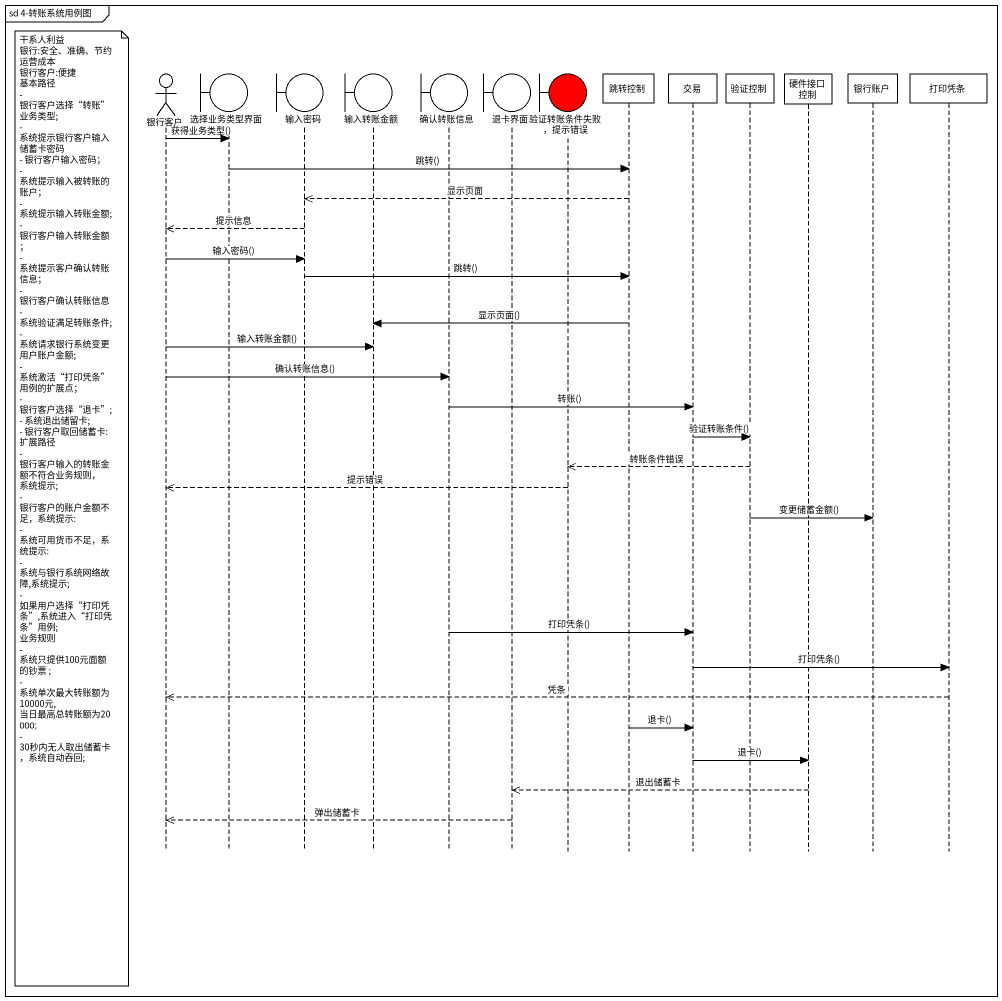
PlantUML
@startuml
mainframe sd 4-转账系统用例图
hide footbox
actor 银行客户
boundary 选择业务类型界面
boundary 输入密码
boundary 输入转账金额
boundary 确认转账信息
boundary 退卡界面
boundary "验证转账条件失败，提示错误" as 验证转账条件失败_提示错误 #FF0000
participant 跳转控制
participant 交易
participant 验证控制
participant 硬件接口控制
participant 银行账户
participant 打印凭条

银行客户 -> 选择业务类型界面 : 获得业务类型()
选择业务类型界面 -> 跳转控制 : 跳转()
跳转控制 -->> 输入密码 : 显示页面
输入密码 -->> 银行客户 : 提示信息
银行客户 -> 输入密码 : 输入密码()
输入密码 -> 跳转控制 : 跳转()
跳转控制 -> 输入转账金额 : 显示页面()
银行客户 -> 输入转账金额 : 输入转账金额()
银行客户 -> 确认转账信息 : 确认转账信息()
确认转账信息 -> 交易 : 转账()
交易 -> 验证控制 : 验证转账条件()
验证控制 -->> 验证转账条件失败_提示错误 : 转账条件错误
验证转账条件失败_提示错误 -->> 银行客户 : 提示错误
note left of 银行客户
  干系人利益
  银行:安全、准确、节约运营成本
  银行客户:便捷
  基本路径
  - 银行客户选择“转账”业务类型;
  - 系统提示银行客户输入储蓄卡密码
  - 银行客户输入密码；
  - 系统提示输入被转账的账户；
  - 系统提示输入转账金额;
  - 银行客户输入转账金额；
  - 系统提示客户确认转账信息；
  - 银行客户确认转账信息
  - 系统验证满足转账条件;
  - 系统请求银行系统变更用户账户金额;
  - 系统激活“打印凭条”用例的扩展点；
  - 银行客户选择“退卡”;
  - 系统退出储留卡;
  - 银行客户取回储蓄卡:
  扩展路径
  - 银行客户输入的转账金额不符合业务规则， 系统提示;
  - 银行客户的账户金额不足，系统提示:
  - 系统可用货币不足，系统提示:
  - 系统与银行系统网络故障,系统提示;
  - 如果用户选择“打印凭条”,系统进入“打印凭条”用例;
  业务规则
  - 系统只提供100元面额的钞票 ;
  - 系统单次最大转账额为10000元,当日最高总转账额为20000;
  - 30秒内无人取出储蓄卡，系统自动吞回;
end note
验证控制 -> 银行账户 : 变更储蓄金额()
确认转账信息 -> 交易 : 打印凭条()
交易 -> 打印凭条 : 打印凭条()
打印凭条 -->> 银行客户 : 凭条
跳转控制 -> 交易 : 退卡()
交易 -> 硬件接口控制 : 退卡()
硬件接口控制 -->> 退卡界面 : 退出储蓄卡
退卡界面 -->> 银行客户 : 弹出储蓄卡
@enduml
